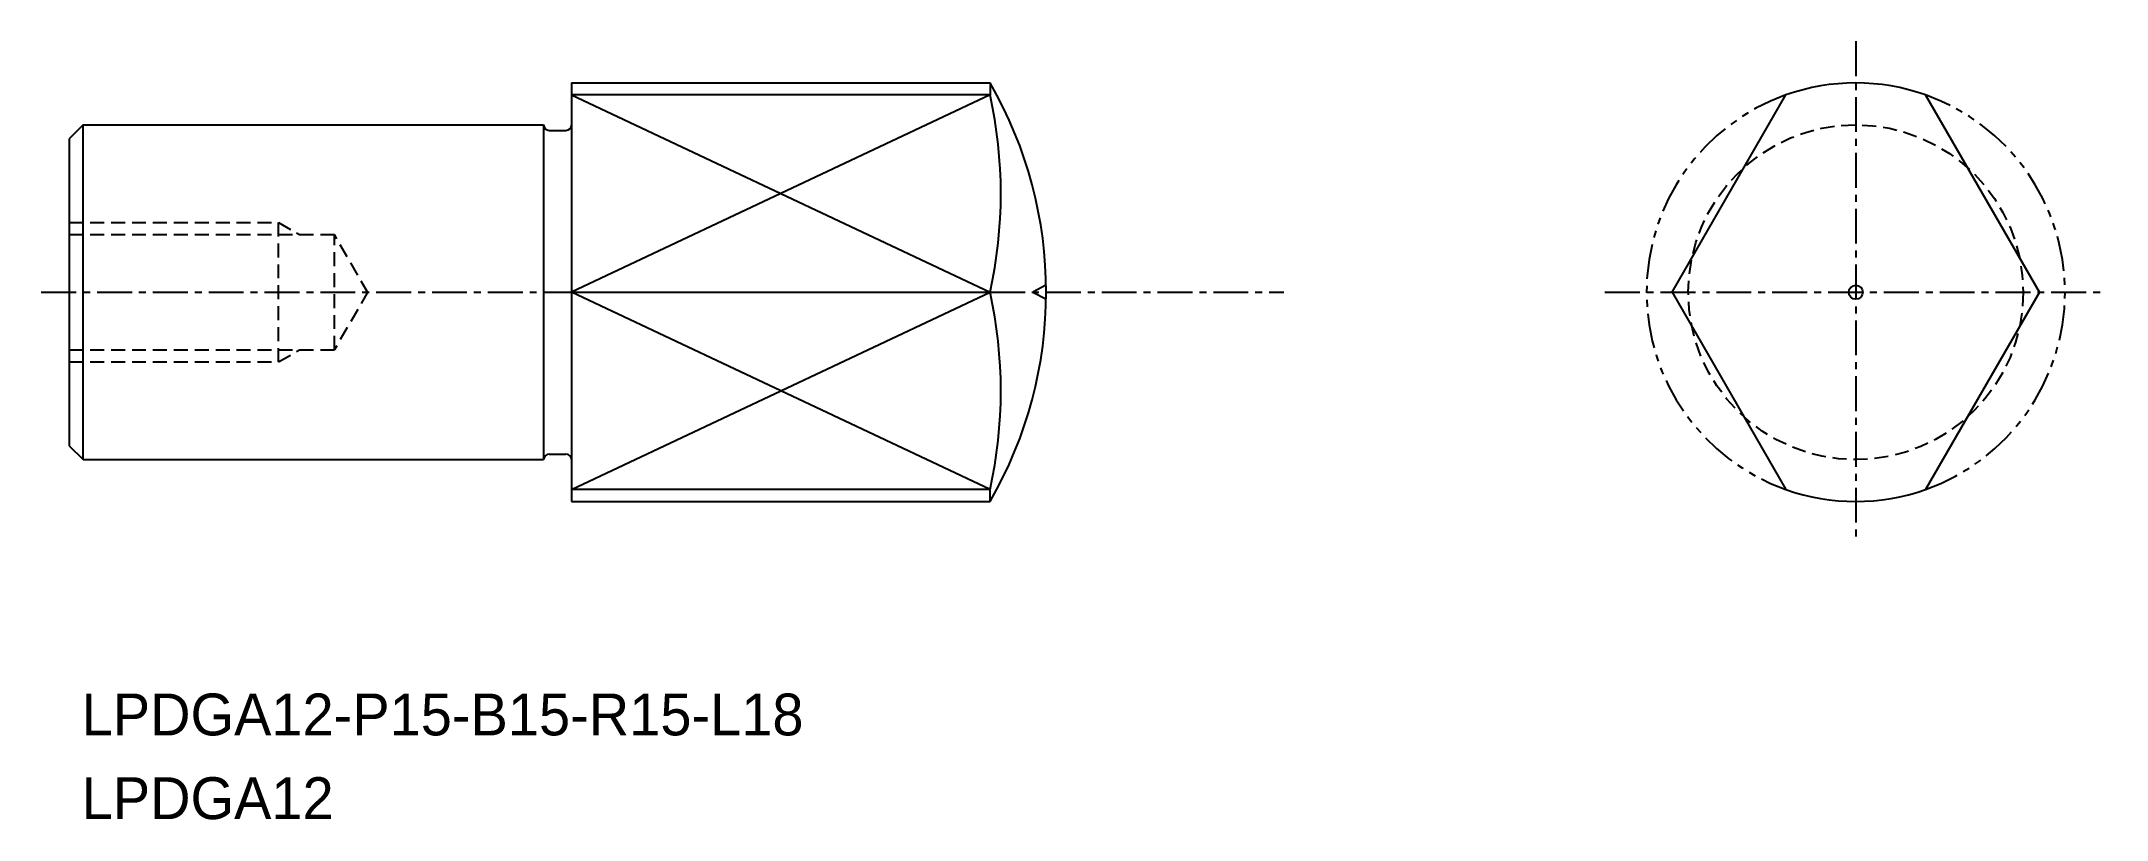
# Model space of a CAD drawing. Extents: x -1583.6 to -1509.6, y -597.6 to -569.7.
import ezdxf

# ---------------------------------------------------------------- set-up
doc = ezdxf.new("R2010")
doc.units = 0
for name, pattern in [('CENTER', [2, 1.25, -0.25, 0.25, -0.25]), ('DASHED', [0.75, 0.5, -0.25]), ('PHANTOM', [2.5, 1.25, -0.25, 0.25, -0.25, 0.25, -0.25])]:
    doc.linetypes.add(name, pattern=pattern)
doc.layers.get('0').update_dxf_attribs({"linetype": 'CONTINUOUS'})
doc.layers.add('CENTER', color=1, linetype='CENTER')

msp = doc.modelspace()

# ---------------------------------------------------------------- linework, layer by layer
at = {"color": 7, "linetype": 'CONTINUOUS'}
for p, q in [((-1564.597, -571.198), (-1564.597, -586.198)), ((-1564.597, -571.198), (-1549.597, -571.198)), ((-1525.16, -578.698), (-1521.078, -571.626)), ((-1511.995, -578.698), (-1516.078, -571.626)), ((-1582.097, -572.698), (-1582.597, -573.198)), ((-1582.097, -572.698), (-1565.597, -572.698)), ((-1582.097, -584.698), (-1582.097, -572.698)), ((-1565.597, -572.698), (-1565.597, -584.698)), ((-1582.597, -573.198), (-1582.597, -584.198)), ((-1565.397, -572.898), (-1564.797, -572.898)), ((-1564.597, -578.698), (-1549.597, -578.698)), ((-1525.16, -578.698), (-1521.078, -585.769)), ((-1511.995, -578.698), (-1516.078, -585.769)), ((-1582.597, -584.198), (-1582.097, -584.698)), ((-1565.397, -584.498), (-1564.797, -584.498)), ((-1582.097, -584.698), (-1565.597, -584.698)), ((-1564.597, -586.198), (-1549.597, -586.198))]:
    msp.add_line(p, q, dxfattribs=at)
at = {"linetype": 'CONTINUOUS'}
for p, q in [((-1549.597, -571.198), (-1549.597, -571.626)), ((-1549.597, -571.626), (-1564.597, -571.626)), ((-1549.597, -585.769), (-1564.597, -585.769)), ((-1549.597, -586.198), (-1549.597, -585.769))]:
    msp.add_line(p, q, dxfattribs=at)
at = {"color": 3, "linetype": 'CONTINUOUS'}
for p, q in [((-1549.597, -571.626), (-1564.597, -578.698)), ((-1564.597, -571.626), (-1549.597, -578.698)), ((-1564.597, -585.769), (-1549.597, -578.698)), ((-1549.597, -585.769), (-1564.597, -578.698))]:
    msp.add_line(p, q, dxfattribs=at)
at = {"color": 3, "linetype": 'DASHED'}
for p, q in [((-1582.597, -576.198), (-1575.097, -576.198)), ((-1575.097, -576.198), (-1574.348, -576.631)), ((-1575.097, -581.198), (-1575.097, -576.198)), ((-1582.597, -576.631), (-1573.097, -576.631)), ((-1571.885, -578.731), (-1573.097, -576.631)), ((-1573.097, -580.765), (-1573.097, -576.631)), ((-1571.885, -578.665), (-1573.097, -580.765)), ((-1547.604, -578.446), (-1548.086, -578.698)), ((-1547.604, -578.95), (-1548.086, -578.698)), ((-1582.597, -580.765), (-1573.097, -580.765)), ((-1575.097, -581.198), (-1574.348, -580.765)), ((-1582.597, -581.198), (-1575.097, -581.198))]:
    msp.add_line(p, q, dxfattribs=at)
msp.add_circle((-1518.578, -578.698), 6, dxfattribs=at)
at = {"linetype": 'CONTINUOUS'}
msp.add_circle((-1518.578, -578.698), 0.252, dxfattribs=at)
for centre, radius, start, end in [((-1562.588, -578.698), 15, 330, 30), ((-1518.578, -578.698), 7.5, 70.52878, 109.47122), ((-1565.651, -575.162), 16.438, 347.57957, 12.42043), ((-1565.651, -582.233), 16.438, 347.57957, 12.42043), ((-1518.578, -578.698), 7.5, 250.52878, 289.47122)]:
    msp.add_arc(centre, radius, start, end, dxfattribs=at)
at = {"color": 3, "linetype": 'PHANTOM'}
for start, end in [(109.47122, 250.52878), (289.47122, 70.52878)]:
    msp.add_arc((-1518.578, -578.698), 7.5, start, end, dxfattribs=at)
at = {"color": 7, "linetype": 'CONTINUOUS'}
for centre, start, end in [((-1565.397, -572.698), 180, 270), ((-1564.797, -572.698), 270, 0), ((-1565.397, -584.698), 90, 180), ((-1564.797, -584.698), 0, 90)]:
    msp.add_arc(centre, 0.2, start, end, dxfattribs=at)
msp.add_point((-1582.597, -578.698), dxfattribs=at)
at = {"layer": 'CENTER', "color": 1, "linetype": 'CENTER'}
for p, q in [((-1518.578, -569.705), (-1518.578, -587.69)), ((-1583.597, -578.698), (-1539.078, -578.698)), ((-1527.57, -578.698), (-1509.585, -578.698))]:
    msp.add_line(p, q, dxfattribs=at)

# ---------------------------------------------------------------- texts
for s, p in [('LPDGA12-P15-B15-R15-L18', (-1582.152, -594.58)), ('LPDGA12', (-1582.152, -597.58))]:
    msp.add_text(s, height=1.5).set_placement(p)

doc.saveas('drawing.dxf')
